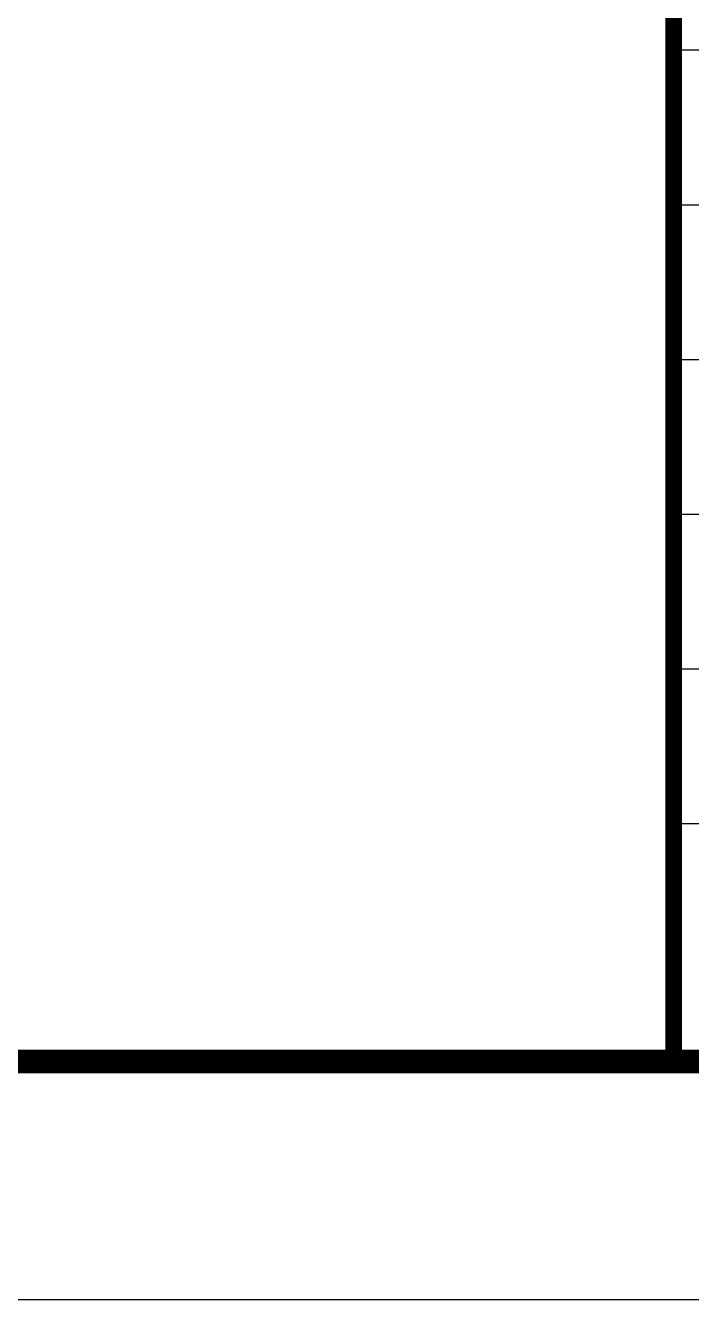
# Model space of a CAD drawing. Extents: x 6250600 to 6678662, y -692028 to -290561.
# Drawn here: x 6440169 to 6442967, y -603660 to -598307 of the extents above; entities that cross this region are included whole.
import ezdxf

# ---------------------------------------------------------------- set-up
doc = ezdxf.new("R2010")
doc.units = 0
doc.header["$LTSCALE"] = 1000
doc.header["$MEASUREMENT"] = 0
doc.layers.get('0').update_dxf_attribs({"linetype": 'CONTINUOUS'})
doc.layers.add('PUB_TITLE', color=4, linetype='CONTINUOUS')

msp = doc.modelspace()

# ---------------------------------------------------------------- linework, layer by layer
for p, q in [((6442892.3, -598410.1), (6460892.3, -598410.1)), ((6442892.3, -599060.1), (6448392.3, -599060.1)), ((6442892.3, -599710.1), (6448392.3, -599710.1)), ((6442892.3, -600360.1), (6448392.3, -600360.1)), ((6442892.3, -601010.1), (6460892.3, -601010.1)), ((6442892.3, -601660.1), (6460892.3, -601660.1)), ((6442892.3, -602660.1), (6460892.3, -602660.1))]:
    msp.add_line(p, q)
msp.add_lwpolyline([(6460892.3, -596660.1, 70, 70, 0), (6442892.3, -596660.1, 70, 70, 0), (6442892.3, -602660.1, 0, 0, 0)], format="xyseb")
at = {"const_width": 70}
msp.add_lwpolyline([(6442892.3, -596660.1), (6442892.3, -602660.1)], dxfattribs=at)
at = {"layer": 'PUB_TITLE', "color": 4}
msp.add_lwpolyline([(6402492.3, -603660.1), (6461892.3, -603660.1), (6461892.3, -561660.1), (6402492.3, -561660.1)], close=True, dxfattribs=at)
at = {"layer": 'PUB_TITLE', "color": 4, "const_width": 100}
msp.add_lwpolyline([(6404992.3, -602660.1), (6460892.3, -602660.1), (6460892.3, -562660.1), (6404992.3, -562660.1)], close=True, dxfattribs=at)

doc.saveas('drawing.dxf')
